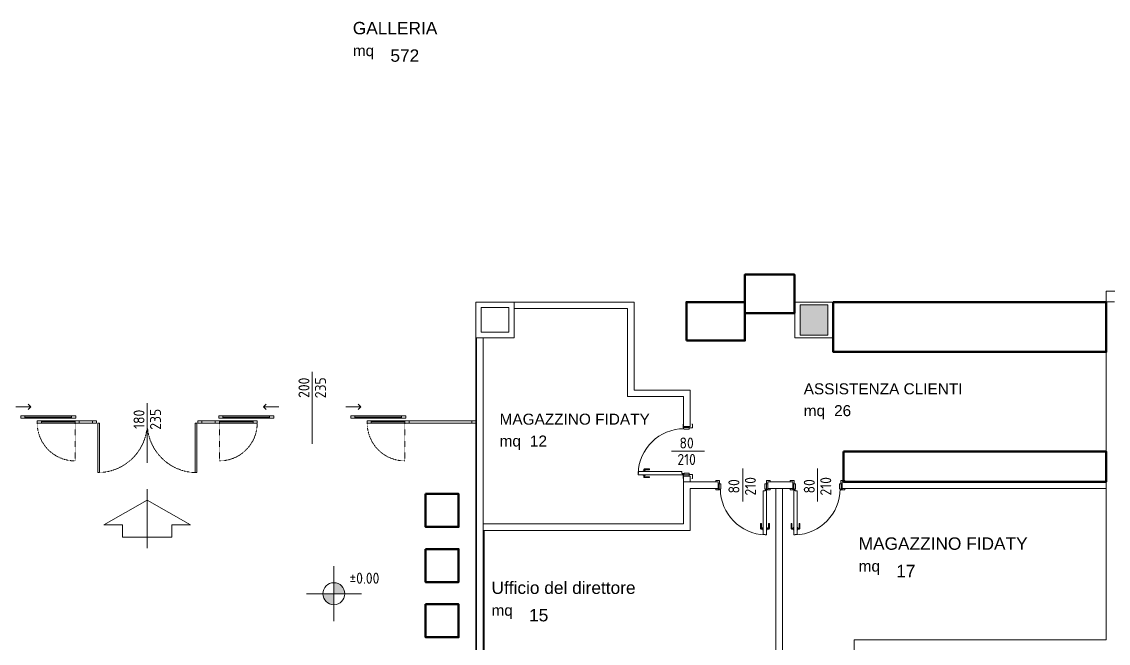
# Model space of a CAD drawing. Header units: millimetres. Extents: x 153 to 11230, y 154 to 10357.
# Drawn here: x 5348 to 7323, y 1184 to 2314 of the extents above; entities that cross this region are included whole.
import ezdxf
from ezdxf.enums import TextEntityAlignment as Align

# ---------------------------------------------------------------- set-up
doc = ezdxf.new("R2010")
doc.units = ezdxf.units.MM
doc.linetypes.add('HIDDEN4', pattern=[0.125, 0.025, -0.1])
for name, color, linetype, lineweight in [('410_STRUTTURE_001-AM_0', 7, 'Continuous', 0), ('430_Tavolati', 3, 'Continuous', 0), ('430_TAVOLATI_001-AM_0', 3, 'Continuous', 0), ('434_CARTONGESSI_001-AM_0', 54, 'Continuous', 0), ('436_INTONACO_001-AM_0', 8, 'Continuous', 0), ('439_TESTI_SERRAMENTI_001-AM_0', 11, 'Continuous', 0), ('440_SIMBOLI_001-AM_0', 31, 'Continuous', 0), ('441_SERRAMENTI_001-AM_0', 1, 'Continuous', 0), ('445_QUOTE_ALTIMETRICHE_001-AM_0', 2, 'Continuous', 0), ('461_LAYOUT_SCHEMA_001-AM_0', 11, 'Continuous', 50), ('471_TESTI_POLIGONI_001-AM_0', 221, 'Continuous', 0)]:
    doc.layers.add(name, color=color, linetype=linetype, lineweight=lineweight)
doc.styles.add('AREA', font='arial.ttf')
doc.styles.get("Standard").update_dxf_attribs({"font": 'isocp.shx'})

# ---------------------------------------------------------------- blocks, each defined once
blk = doc.blocks.new('quota_alti_H20')
h = blk.add_hatch(color=256)
h.paths.add_polyline_path([(20, 0, 0.414214), (0, 20), (0, 0)])
h.paths.add_polyline_path([(-20, 0, 0.414214), (0, -20), (0, 0)])
for p, q in [((0, 50), (0, -50)), ((-50, 0), (50, 0))]:
    blk.add_line(p, q)
blk.add_circle((0, 0), 20)
blk.add_attdef('0.00', text='', height=20).set_placement((28.3, 28.3), align=Align.MIDDLE_LEFT)
blk = doc.blocks.new('PORTE_SCORREVOLI_200')
for p, q in [((220, 93.3), (220, -37.8)), ((131.4, 29.5), (159.1, 29.5)), ((308.6, 29.5), (280.9, 29.5)), ((43.8, 4.3), (-70, 4.3)), ((-70, 0), (43.8, 0)), ((112.5, 4.3), (51.3, 4.3)), ((51.3, 2.1), (112.5, 2.1)), ((51.3, 0), (112.5, 0)), ((142.5, 13.1), (57.5, 13.1)), ((57.5, 11), (142.5, 11)), ((57.5, 8.8), (142.5, 8.8)), ((297.5, 13.1), (382.5, 13.1)), ((382.5, 11), (297.5, 11)), ((382.5, 8.8), (297.5, 8.8)), ((327.5, 4.3), (388.7, 4.3)), ((388.7, 2.1), (327.5, 2.1)), ((388.7, 0), (327.5, 0)), ((396.2, 4.3), (420.5, 4.3)), ((420.5, 0), (396.2, 0))]:
    blk.add_line(p, q)
for points in [[(131.4, 29.5), (136.4, 34.5)], [(131.4, 29.5), (136.4, 24.5)], [(308.6, 29.5), (303.6, 34.5)], [(308.6, 29.5), (303.6, 24.5)]]:
    blk.add_lwpolyline(points)
for points in [[(-77.5, 0), (-70, 0), (-70, 4.3), (-77.5, 4.3)], [(51.3, 0), (43.8, 0), (43.8, 4.3), (51.3, 4.3)], [(50, 8.8), (57.5, 8.8), (57.5, 13.1), (50, 13.1)], [(112.5, 0), (120, 0), (120, 4.3), (112.5, 4.3)], [(142.5, 8.8), (150, 8.8), (150, 13.1), (142.5, 13.1)], [(297.5, 8.8), (290, 8.8), (290, 13.1), (297.5, 13.1)], [(327.5, 0), (320, 0), (320, 4.3), (327.5, 4.3)], [(390, 8.8), (382.5, 8.8), (382.5, 13.1), (390, 13.1)], [(396.2, 0), (388.7, 0), (388.7, 4.3), (396.2, 4.3)], [(428, 0), (420.5, 0), (420.5, 4.3), (428, 4.3)]]:
    blk.add_lwpolyline(points, close=True)
blk = doc.blocks.new('P_180')
blk.add_line((90, 72), (90, -36))
for points in [[(0, 0), (3, 0), (3, 90), (0, 90)], [(177, 0), (180, 0), (180, 90), (177, 90)]]:
    blk.add_lwpolyline(points, close=True)
at = {"linetype": 'HIDDEN4'}
for centre, start, end in [((0, 0), 0, 90), ((180, 0), 90, 180)]:
    blk.add_arc(centre, 90, start, end, dxfattribs=at)
blk = doc.blocks.new('Etichetta_porte-H20')
for p in [(-15, 0), (15, 0)]:
    blk.add_attdef('000', text='', height=20, rotation=90).set_placement(p, align=Align.MIDDLE)
blk = doc.blocks.new('freccia_02')
blk.add_line((0, -20), (0, -73.7))
at = {"linetype": 'Continuous'}
blk.add_lwpolyline([(22.49, -63.7), (22.49, -52.45), (39.36, -52.45), (0, -30), (-39.36, -52.45), (-22.49, -52.45), (-22.49, -63.7)], close=True, dxfattribs=at)
blk = doc.blocks.new('SUP-LOC')
at = {"style": 'AREA'}
blk.add_text('mq', height=20, dxfattribs=at).set_placement((7.7, -17.4))
for tag, p in [('NAME_LOC', (7.7, 22.3)), ('AREA_AREA', (62.9, -17.4))]:
    blk.add_attdef(tag, p, '', height=20, dxfattribs=at)
blk = doc.blocks.new('door80_muro15')
for p, q in [((-1.5, 61.9), (-3, 61.9)), ((11.5, 61.9), (13, 61.9)), ((45, -38), (45, 22)), ((1.5, 0.8), (5, 0.8)), ((3.3, 2.5), (3.3, -1))]:
    blk.add_line(p, q)
at = {"linetype": 'Continuous'}
for p, q in [((1.3, 74.3), (2, 74.3)), ((1.3, 69), (1.3, 74.3)), ((1.3, 69), (2, 69)), ((8.8, 74.3), (8, 74.3)), ((8.8, 69), (8, 69)), ((8.8, 69), (8.8, 74.3))]:
    blk.add_line(p, q, dxfattribs=at)
blk.add_lwpolyline([(8, 3), (8, 82), (4.5, 82), (4.5, 83), (2, 83), (2, 2), (4.5, 2), (4.5, 3)], close=True, dxfattribs=at)
for points in [[(1.3, 72.4), (-1.2, 72.4, 0.414214), (-3, 70.6), (-3, 61.9)], [(1.3, 70.9), (-1.2, 70.9, 0.414214), (-1.5, 70.6), (-1.5, 61.9)], [(8.8, 72.4), (11.3, 72.4, -0.414214), (13, 70.6), (13, 61.9)], [(8.8, 70.9), (11.3, 70.9, -0.414214), (11.5, 70.6), (11.5, 61.9)]]:
    blk.add_lwpolyline(points, format="xyb")
for points in [[(-4.5, 0), (-4.5, 1), (2.5, 1), (2.5, 0)], [(2, 0), (4, 0), (4, -1), (5, -1), (5, -10), (2, -10)], [(88, 0), (86, 0), (86, -1), (85, -1), (85, -10), (88, -10)], [(94.5, 0), (94.5, 1), (87.5, 1), (87.5, 0)], [(-4.5, -15), (-4.5, -16), (2.5, -16), (2.5, -10)], [(94.5, -15), (94.5, -16), (87.5, -16), (87.5, -10)]]:
    blk.add_lwpolyline(points)
for points in [[(0, 0), (2, 0), (2, -10), (0, -10)], [(90, 0), (88, 0), (88, -10), (90, -10)]]:
    blk.add_lwpolyline(points, close=True)
blk.add_circle((3.3, 0.8), 0.75)
blk.add_arc((2, -1), 84, 0, 88.2706)

msp = doc.modelspace()

# ---------------------------------------------------------------- linework, layer by layer
at = {"layer": '410_STRUTTURE_001-AM_0', "linetype": 'Continuous'}
msp.add_lwpolyline([(6763.315, 1799.208), (6763.315, 1744.208), (6813.315, 1744.208), (6813.315, 1799.208)], close=True, dxfattribs=at)
at = {"layer": '410_STRUTTURE_001-AM_0'}
msp.add_solid([(6763.315, 1799.208), (6813.315, 1799.208), (6763.315, 1744.208), (6813.315, 1744.208)], dxfattribs=at)
at = {"layer": '430_Tavolati'}
for points in [[(6243.315, 1804.208), (6461.303, 1804.208), (6461.303, 1644.334), (6563.303, 1644.334), (6563.303, 1578.081)], [(6243.315, 1792.208), (6449.303, 1792.208), (6449.303, 1632.334), (6551.303, 1632.334), (6551.303, 1578.081)], [(6551.303, 1578.081), (6563.303, 1578.081)], [(6551.303, 1488.081), (6551.303, 1477.467)], [(6551.303, 1488.081), (6563.303, 1488.081)], [(6563.303, 1488.081), (6563.303, 1477.467)], [(6186.815, 1400.967), (6551.303, 1400.967), (6551.303, 1477.467)], [(6186.815, 1388.967), (6563.303, 1388.967), (6563.303, 1465.467)], [(6563.303, 1465.467), (6614.175, 1465.467)], [(6614.175, 1477.467), (6614.175, 1465.467)], [(6704.175, 1477.467), (6704.175, 1465.467)], [(6551.303, 1400.967), (6186.815, 1400.967)], [(7319.721, 1190.148), (6861.316, 1190.148), (6861.316, 1126.208)]]:
    msp.add_lwpolyline(points, dxfattribs=at)
at = {"layer": '430_Tavolati', "elevation": 0}
for points in [[(7319.721, 1465.467), (7319.721, 1804.391)], [(7319.721, 1465.467), (7319.721, 1804.391)], [(7334.721, 1804.391), (7319.721, 1804.391)], [(7319.721, 1465.467), (7319.721, 1190.148)], [(7319.721, 1465.467), (7319.721, 1190.148)]]:
    msp.add_lwpolyline(points, dxfattribs=at)
at = {"layer": '430_TAVOLATI_001-AM_0'}
for p, q in [((6174.815, 1739.208), (6174.815, 1126.209)), ((6186.815, 1739.208), (6186.815, 1126.209)), ((6551.303, 1477.467), (6614.175, 1477.467)), ((6704.175, 1465.467), (6749.729, 1465.467, 0)), ((6719.175, 1126.208), (6719.175, 1465.467)), ((6731.175, 1465.467), (6731.175, 1126.208)), ((6839.729, 1465.467, 0), (7319.721, 1465.467, 0))]:
    msp.add_line(p, q, dxfattribs=at)
at = {"layer": '430_TAVOLATI_001-AM_0', "ltscale": 0.1}
for points in [[(7746.317, 1823.708), (7319.721, 1823.708)], [(7319.721, 1804.391), (7319.721, 1823.708)]]:
    msp.add_lwpolyline(points, dxfattribs=at)
at = {"layer": '430_TAVOLATI_001-AM_0'}
for points in [[(6704.175, 1477.467), (6749.727, 1477.474)], [(6749.729, 1465.467), (6749.727, 1477.474)], [(6839.727, 1477.488), (7319.721, 1477.566)], [(6839.729, 1465.467), (6839.727, 1477.488)]]:
    msp.add_lwpolyline(points, dxfattribs=at)
at = {"layer": '434_CARTONGESSI_001-AM_0'}
for p, q in [((6753.315, 1739.208), (6753.315, 1804.208)), ((6753.315, 1804.208), (6823.315, 1804.208)), ((6823.315, 1804.208), (6823.315, 1739.208)), ((6753.315, 1739.208), (6823.315, 1739.208))]:
    msp.add_line(p, q, dxfattribs=at)
for points in [[(6173.315, 1739.208), (6173.315, 1804.208), (6243.315, 1804.208), (6243.315, 1739.208)], [(6183.315, 1749.208), (6183.315, 1794.208), (6233.315, 1794.208), (6233.315, 1749.208)]]:
    msp.add_lwpolyline(points, close=True, dxfattribs=at)
at = {"layer": '436_INTONACO_001-AM_0'}
for p, q in [((6173.315, 1739.208), (6173.315, 1126.209)), ((6188.315, 1388.967), (6188.315, 1162.709))]:
    msp.add_line(p, q, dxfattribs=at)
at = {"layer": '441_SERRAMENTI_001-AM_0', "linetype": 'HIDDEN4'}
for p, q in [((5444.564, 1584.303), (5444.564, 1515.555)), ((5707.067, 1584.303), (5707.067, 1515.555)), ((6044.564, 1584.303), (6044.564, 1515.555))]:
    msp.add_line(p, q, dxfattribs=at)
for centre, start, end in [((5444.564, 1584.303), 180, 270), ((5707.067, 1584.303), 270, 0), ((6044.564, 1584.303), 180, 270)]:
    msp.add_arc(centre, 68.748, start, end, dxfattribs=at)
at = {"layer": '461_LAYOUT_SCHEMA_001-AM_0'}
for points in [[(6662.615, 1784.208), (6752.615, 1784.208), (6752.615, 1854.208), (6662.615, 1854.208)], [(6556.303, 1734.208), (6662.615, 1734.208), (6662.615, 1804.208), (6556.303, 1804.208)], [(6823.315, 1804.208), (7319.721, 1804.208), (7319.721, 1713.467), (6823.315, 1713.467)], [(6841.807, 1532.467), (7319.721, 1532.467), (7319.721, 1477.564), (6841.807, 1477.564)], [(6081.921, 1455.435), (6141.921, 1455.435), (6141.921, 1395.435), (6081.921, 1395.435)], [(6081.921, 1355.287), (6141.921, 1355.287), (6141.921, 1295.287), (6081.921, 1295.287)], [(6081.921, 1255.14), (6141.921, 1255.14), (6141.921, 1195.14), (6081.921, 1195.14)]]:
    msp.add_lwpolyline(points, close=True, dxfattribs=at)

# ---------------------------------------------------------------- block references
at = {"layer": '439_TESTI_SERRAMENTI_001-AM_0'}
ref = msp.add_blockref('Etichetta_porte-H20', (5875.815, 1648.427), dxfattribs=at)
ref.add_attrib('000', '200', dxfattribs={"layer": '0', "height": 20, "rotation": 90}).set_placement((5860.815, 1648.427), align=Align.MIDDLE)
ref.add_attrib('000', '235', dxfattribs={"layer": '0', "height": 20, "rotation": 90}).set_placement((5890.815, 1648.427), align=Align.MIDDLE)
ref = msp.add_blockref('Etichetta_porte-H20', (5575.815, 1591.119), dxfattribs=at)
ref.add_attrib('000', '180', dxfattribs={"layer": '0', "height": 20, "rotation": 90}).set_placement((5560.815, 1591.119), align=Align.MIDDLE)
ref.add_attrib('000', '235', dxfattribs={"layer": '0', "height": 20, "rotation": 90}).set_placement((5590.815, 1591.119), align=Align.MIDDLE)
ref = msp.add_blockref('Etichetta_porte-H20', (6556.736, 1533.081), dxfattribs=dict(at, rotation=270))
ref.add_attrib('000', '80', dxfattribs={"layer": '0', "height": 20}).set_placement((6556.736, 1548.081), align=Align.MIDDLE)
ref.add_attrib('000', '210', dxfattribs={"layer": '0', "height": 20}).set_placement((6556.736, 1518.081), align=Align.MIDDLE)
ref = msp.add_blockref('Etichetta_porte-H20', (6657.675, 1469.4), dxfattribs=at)
ref.add_attrib('000', '80', dxfattribs={"layer": '0', "height": 20, "rotation": 90}).set_placement((6642.675, 1469.4), align=Align.MIDDLE)
ref.add_attrib('000', '210', dxfattribs={"layer": '0', "height": 20, "rotation": 90}).set_placement((6672.675, 1469.4), align=Align.MIDDLE)
ref = msp.add_blockref('Etichetta_porte-H20', (6794.73, 1469.4), dxfattribs=at)
ref.add_attrib('000', '80', dxfattribs={"layer": '0', "height": 20, "rotation": 90}).set_placement((6779.73, 1469.4), align=Align.MIDDLE)
ref.add_attrib('000', '210', dxfattribs={"layer": '0', "height": 20, "rotation": 90}).set_placement((6809.73, 1469.4), align=Align.MIDDLE)
at = {"layer": '440_SIMBOLI_001-AM_0', "xscale": -2, "yscale": 2, "zscale": 2, "rotation": 359.9999999999992}
msp.add_blockref('freccia_02', (5575.816, 1504.199), dxfattribs=at)
at = {"layer": '441_SERRAMENTI_001-AM_0'}
msp.add_blockref('PORTE_SCORREVOLI_200', (5055.815, 1584.303), dxfattribs=at)
at = {"layer": '441_SERRAMENTI_001-AM_0', "xscale": -1}
msp.add_blockref('PORTE_SCORREVOLI_200', (6095.815, 1584.303), dxfattribs=at)
at = {"layer": '441_SERRAMENTI_001-AM_0', "linetype": 'HIDDEN4', "rotation": 180}
msp.add_blockref('P_180', (5665.815, 1584.303), dxfattribs=at)
at = {"layer": '441_SERRAMENTI_001-AM_0'}
for p, rotation in [((6551.303, 1488.081), 89.99999999999999), ((6704.175, 1463.967), 180)]:
    msp.add_blockref('door80_muro15', p, dxfattribs=dict(at, rotation=rotation))
at = {"layer": '441_SERRAMENTI_001-AM_0', "xscale": -1, "rotation": 180}
msp.add_blockref('door80_muro15', (6749.729, 1463.967), dxfattribs=at)
at = {"layer": '445_QUOTE_ALTIMETRICHE_001-AM_0'}
msp.add_blockref('quota_alti_H20', (5915.214, 1274.108), dxfattribs=at).add_auto_attribs({'0.00': '±0.00'})
at = {"layer": '471_TESTI_POLIGONI_001-AM_0'}
ref = msp.add_blockref('SUP-LOC', (5941.993, 2268.502), dxfattribs=at)
ref.add_attrib('NAME_LOC', 'GALLERIA', (5949.693, 2290.778), dxfattribs={"layer": '0', "height": 22.5, "style": 'AREA'})
ref.add_attrib('AREA_AREA', '572', (6018.025, 2240.903), dxfattribs={"layer": '0', "height": 22.5, "style": 'AREA'})
for p, values in [((6761.95, 1614.236), {'NAME_LOC': 'ASSISTENZA CLIENTI ', 'AREA_AREA': '26'}), ((6208.869, 1559.064), {'NAME_LOC': 'MAGAZZINO FIDATY ', 'AREA_AREA': '12'})]:
    msp.add_blockref('SUP-LOC', p, dxfattribs=at).add_auto_attribs(values)
ref = msp.add_blockref('SUP-LOC', (6861.828, 1331.763), dxfattribs=at)
ref.add_attrib('NAME_LOC', 'MAGAZZINO FIDATY ', (6869.527, 1354.039), dxfattribs={"layer": '0', "height": 22.5, "style": 'AREA'})
ref.add_attrib('AREA_AREA', '17', (6937.859, 1304.165), dxfattribs={"layer": '0', "height": 22.5, "style": 'AREA'})
ref = msp.add_blockref('SUP-LOC', (6194.165, 1251.518), dxfattribs=at)
ref.add_attrib('NAME_LOC', 'Ufficio del direttore', (6201.865, 1273.794), dxfattribs={"layer": '0', "height": 22.5, "style": 'AREA'})
ref.add_attrib('AREA_AREA', '15', (6270.197, 1223.92), dxfattribs={"layer": '0', "height": 22.5, "style": 'AREA'})

doc.saveas('drawing.dxf')
